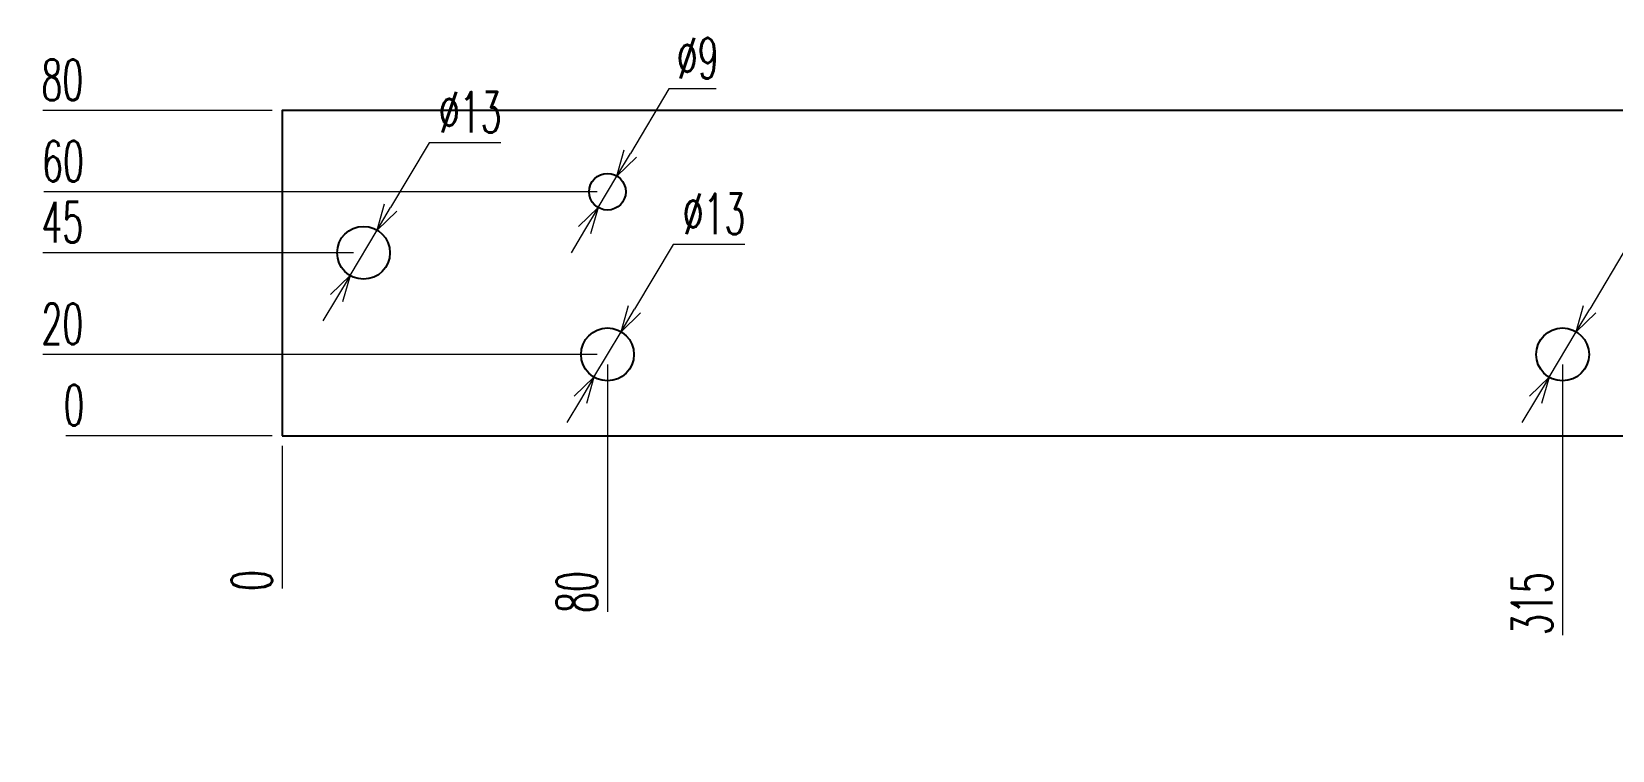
# Model space of a CAD drawing. Header units: millimetres. Extents: x 173893 to 258446, y -176540 to -123824.
# Drawn here: x 196573.3 to 196962.2, y -127369.8 to -127193 of the extents above; entities that cross this region are included whole.
import ezdxf

# ---------------------------------------------------------------- set-up
doc = ezdxf.new("R2010")
doc.units = ezdxf.units.MM
doc.header["$LTSCALE"] = 3
doc.layers.add('@.DM. NÉT CHÍNH', color=7, linetype='Continuous')
doc.styles.add('Ann_w01', font='romans.shx', dxfattribs={"width": 0.6, "bigfont": 'chineset.shx'})
doc.dimstyles.new('Dim 01_SC05', dxfattribs={"dimscale": 5, "dimtxt": 2, "dimasz": 1.3, "dimexe": 0.5, "dimexo": 0.5, "dimgap": 0.5, "dimtad": 1, "dimtoh": 1, "dimdec": 1, "dimzin": 12, "dimdsep": 46, "dimtxsty": 'Ann_w01', "dimblk": 'OPEN30', "dimcen": 1.5, "dimclrd": 6, "dimclre": 6, "dimclrt": 3, "dimadec": 1, "dimazin": 3, "dimtm": 1e-09, "dimtfac": 1, "dimtdec": 1, "dimtmove": 0, "dimatfit": 3, "dimldrblk": 'OPEN30', "dimfxl": 1, "dimtolj": 1, "dimlwd": 20, "dimlwe": 20, "dimarcsym": 0})

# ---------------------------------------------------------------- blocks, each defined once
blk = doc.blocks.new('*D2481')
at = {"layer": '@.DM. NÉT CHÍNH', "color": 6, "linetype": 'Continuous', "lineweight": 20, "transparency": 16777216}
blk.add_line((196634.97, -127294.88), (196634.97, -127329.97), dxfattribs=at)
at = {"layer": 'Defpoints', "color": 0, "linetype": 'Continuous', "transparency": 16777216}
for p in [(196634.97, -127252.38), (196634.97, -127292.38), (196634.97, -127323.47)]:
    blk.add_point(p, dxfattribs=at)
at = {"layer": '@.DM. NÉT CHÍNH', "color": 3, "linetype": 'Continuous', "transparency": 16777216, "insert": (196627.47, -127327.97), "char_height": 10, "attachment_point": 5, "rotation": 90, "style": 'Ann_w01'}
blk.add_mtext('\\A1;0', dxfattribs=at)
blk = doc.blocks.new('_Open30')
at = {"color": 0, "linetype": 'ByBlock', "lineweight": -2}
for p, q in [((-1, 0.268), (0, 0)), ((0, 0), (-1, -0.268)), ((0, 0), (-1, 0))]:
    blk.add_line(p, q, dxfattribs=at)
blk = doc.blocks.new('*D2482')
at = {"layer": '@.DM. NÉT CHÍNH', "color": 6, "linetype": 'Continuous', "lineweight": 20, "transparency": 16777216}
blk.add_line((196714.97, -127274.88), (196714.97, -127335.69), dxfattribs=at)
at = {"layer": 'Defpoints', "color": 0, "linetype": 'Continuous', "transparency": 16777216}
for p in [(196634.97, -127252.38), (196714.97, -127272.38), (196714.97, -127323.47)]:
    blk.add_point(p, dxfattribs=at)
at = {"layer": '@.DM. NÉT CHÍNH', "color": 3, "linetype": 'Continuous', "transparency": 16777216, "insert": (196707.47, -127330.83), "char_height": 10, "attachment_point": 5, "rotation": 90, "style": 'Ann_w01'}
blk.add_mtext('\\A1;80', dxfattribs=at)
blk = doc.blocks.new('*D2483')
at = {"layer": '@.DM. NÉT CHÍNH', "color": 6, "linetype": 'Continuous', "lineweight": 20, "transparency": 16777216}
blk.add_line((196949.93, -127274.88), (196949.93, -127341.4), dxfattribs=at)
at = {"layer": 'Defpoints', "color": 0, "linetype": 'Continuous', "transparency": 16777216}
for p in [(196634.97, -127252.38), (196949.93, -127272.38), (196949.93, -127323.47)]:
    blk.add_point(p, dxfattribs=at)
at = {"layer": '@.DM. NÉT CHÍNH', "color": 3, "linetype": 'Continuous', "transparency": 16777216, "insert": (196942.43, -127333.69), "char_height": 10, "attachment_point": 5, "rotation": 90, "style": 'Ann_w01'}
blk.add_mtext('\\A1;315', dxfattribs=at)
blk = doc.blocks.new('*D2484')
at = {"layer": '@.DM. NÉT CHÍNH', "color": 6, "linetype": 'Continuous', "lineweight": 20, "transparency": 16777216}
blk.add_line((197084.93, -127274.88), (197084.93, -127341.4), dxfattribs=at)
at = {"layer": 'Defpoints', "color": 0, "linetype": 'Continuous', "transparency": 16777216}
for p in [(196634.97, -127252.38), (197084.93, -127272.38), (197084.93, -127323.47)]:
    blk.add_point(p, dxfattribs=at)
at = {"layer": '@.DM. NÉT CHÍNH', "color": 3, "linetype": 'Continuous', "transparency": 16777216, "insert": (197077.43, -127333.69), "char_height": 10, "attachment_point": 5, "rotation": 90, "style": 'Ann_w01'}
blk.add_mtext('\\A1;450', dxfattribs=at)
blk = doc.blocks.new('*D2485')
at = {"layer": '@.DM. NÉT CHÍNH', "color": 6, "linetype": 'Continuous', "lineweight": 20, "transparency": 16777216}
for p, q in [((197152.97, -127234.88), (197152.97, -127297.47)), ((197152.97, -127297.47), (197141.57, -127310.47)), ((197141.57, -127310.47), (197141.57, -127341.4))]:
    blk.add_line(p, q, dxfattribs=at)
at = {"layer": 'Defpoints', "color": 0, "linetype": 'Continuous', "transparency": 16777216}
for p in [(197152.97, -127232.38), (196634.97, -127252.38), (197141.57, -127323.47)]:
    blk.add_point(p, dxfattribs=at)
at = {"layer": '@.DM. NÉT CHÍNH', "color": 3, "linetype": 'Continuous', "transparency": 16777216, "insert": (197134.07, -127333.69), "char_height": 10, "attachment_point": 5, "rotation": 90, "style": 'Ann_w01'}
blk.add_mtext('\\A1;518', dxfattribs=at)
blk = doc.blocks.new('*D2486')
at = {"layer": '@.DM. NÉT CHÍNH', "color": 6, "linetype": 'Continuous', "lineweight": 20, "transparency": 16777216}
for p, q in [((197172.93, -127274.88), (197172.93, -127297.47)), ((197172.93, -127297.47), (197156.94, -127310.47)), ((197156.94, -127310.47), (197156.94, -127341.4))]:
    blk.add_line(p, q, dxfattribs=at)
at = {"layer": 'Defpoints', "color": 0, "linetype": 'Continuous', "transparency": 16777216}
for p in [(196634.97, -127252.38), (197172.93, -127272.38), (197156.94, -127323.47)]:
    blk.add_point(p, dxfattribs=at)
at = {"layer": '@.DM. NÉT CHÍNH', "color": 3, "linetype": 'Continuous', "transparency": 16777216, "insert": (197149.44, -127333.69), "char_height": 10, "attachment_point": 5, "rotation": 90, "style": 'Ann_w01'}
blk.add_mtext('\\A1;538', dxfattribs=at)
blk = doc.blocks.new('*D2487')
at = {"layer": '@.DM. NÉT CHÍNH', "color": 6, "linetype": 'Continuous', "lineweight": 20, "transparency": 16777216}
for p, q in [((197177.97, -127234.88), (197177.97, -127297.47)), ((197177.97, -127297.47), (197181.39, -127310.47)), ((197181.39, -127310.47), (197181.39, -127341.4))]:
    blk.add_line(p, q, dxfattribs=at)
at = {"layer": 'Defpoints', "color": 0, "linetype": 'Continuous', "transparency": 16777216}
for p in [(197177.97, -127232.38), (196634.97, -127252.38), (197181.39, -127323.47)]:
    blk.add_point(p, dxfattribs=at)
at = {"layer": '@.DM. NÉT CHÍNH', "color": 3, "linetype": 'Continuous', "transparency": 16777216, "insert": (197173.89, -127333.69), "char_height": 10, "attachment_point": 5, "rotation": 90, "style": 'Ann_w01'}
blk.add_mtext('\\A1;543', dxfattribs=at)
blk = doc.blocks.new('*D2488')
at = {"layer": '@.DM. NÉT CHÍNH', "color": 6, "linetype": 'Continuous', "lineweight": 20, "transparency": 16777216}
for p, q in [((197202.97, -127234.88), (197202.97, -127297.47)), ((197202.97, -127297.47), (197202.47, -127310.47)), ((197202.47, -127310.47), (197202.47, -127341.4))]:
    blk.add_line(p, q, dxfattribs=at)
at = {"layer": 'Defpoints', "color": 0, "linetype": 'Continuous', "transparency": 16777216}
for p in [(197202.97, -127232.38), (196634.97, -127252.38), (197202.47, -127323.47)]:
    blk.add_point(p, dxfattribs=at)
at = {"layer": '@.DM. NÉT CHÍNH', "color": 3, "linetype": 'Continuous', "transparency": 16777216, "insert": (197194.97, -127333.69), "char_height": 10, "attachment_point": 5, "rotation": 90, "style": 'Ann_w01'}
blk.add_mtext('\\A1;568', dxfattribs=at)
blk = doc.blocks.new('*D2489')
at = {"layer": '@.DM. NÉT CHÍNH', "color": 6, "linetype": 'Continuous', "lineweight": 20, "transparency": 16777216}
blk.add_line((197272.93, -127274.88), (197272.93, -127341.11), dxfattribs=at)
at = {"layer": 'Defpoints', "color": 0, "linetype": 'Continuous', "transparency": 16777216}
for p in [(196634.97, -127252.38), (197272.93, -127272.38), (197272.93, -127323.47)]:
    blk.add_point(p, dxfattribs=at)
at = {"layer": '@.DM. NÉT CHÍNH', "color": 3, "linetype": 'Continuous', "transparency": 16777216, "insert": (197265.43, -127333.54), "char_height": 10, "attachment_point": 5, "rotation": 90, "style": 'Ann_w01'}
blk.add_mtext('\\A1;638', dxfattribs=at)
blk = doc.blocks.new('*D2490')
at = {"layer": '@.DM. NÉT CHÍNH', "color": 6, "linetype": 'Continuous', "lineweight": 20, "transparency": 16777216}
blk.add_line((197474.97, -127294.88), (197474.97, -127341.4), dxfattribs=at)
at = {"layer": 'Defpoints', "color": 0, "linetype": 'Continuous', "transparency": 16777216}
for p in [(196634.97, -127252.38), (197474.97, -127292.38), (197474.97, -127323.47)]:
    blk.add_point(p, dxfattribs=at)
at = {"layer": '@.DM. NÉT CHÍNH', "color": 3, "linetype": 'Continuous', "transparency": 16777216, "insert": (197467.47, -127333.69), "char_height": 10, "attachment_point": 5, "rotation": 90, "style": 'Ann_w01'}
blk.add_mtext('\\A1;840', dxfattribs=at)
blk = doc.blocks.new('*D2514')
at = {"layer": '@.DM. NÉT CHÍNH', "color": 6, "linetype": 'Continuous', "lineweight": 20, "transparency": 16777216}
blk.add_line((196632.47, -127292.38), (196581.74, -127292.38), dxfattribs=at)
at = {"layer": 'Defpoints', "color": 0, "linetype": 'Continuous', "transparency": 16777216}
for p in [(196588.24, -127292.38), (196634.97, -127292.38), (196634.97, -127292.38)]:
    blk.add_point(p, dxfattribs=at)
at = {"layer": '@.DM. NÉT CHÍNH', "color": 3, "linetype": 'Continuous', "transparency": 16777216, "insert": (196583.74, -127284.88), "char_height": 10, "attachment_point": 5, "style": 'Ann_w01'}
blk.add_mtext('\\A1;0', dxfattribs=at)
blk = doc.blocks.new('*D2515')
at = {"layer": '@.DM. NÉT CHÍNH', "color": 6, "linetype": 'Continuous', "lineweight": 20, "transparency": 16777216}
blk.add_line((196712.47, -127272.38), (196576.03, -127272.38), dxfattribs=at)
at = {"layer": 'Defpoints', "color": 0, "linetype": 'Continuous', "transparency": 16777216}
for p in [(196588.24, -127272.38), (196714.97, -127272.38), (196634.97, -127292.38)]:
    blk.add_point(p, dxfattribs=at)
at = {"layer": '@.DM. NÉT CHÍNH', "color": 3, "linetype": 'Continuous', "transparency": 16777216, "insert": (196580.88, -127264.88), "char_height": 10, "attachment_point": 5, "style": 'Ann_w01'}
blk.add_mtext('\\A1;20', dxfattribs=at)
blk = doc.blocks.new('*D2516')
at = {"layer": '@.DM. NÉT CHÍNH', "color": 6, "linetype": 'Continuous', "lineweight": 20, "transparency": 16777216}
blk.add_line((196712.47, -127232.38), (196576.31, -127232.38), dxfattribs=at)
at = {"layer": 'Defpoints', "color": 0, "linetype": 'Continuous', "transparency": 16777216}
for p in [(196588.24, -127232.38), (196714.97, -127232.38), (196634.97, -127292.38)]:
    blk.add_point(p, dxfattribs=at)
at = {"layer": '@.DM. NÉT CHÍNH', "color": 3, "linetype": 'Continuous', "transparency": 16777216, "insert": (196581.03, -127224.88), "char_height": 10, "attachment_point": 5, "style": 'Ann_w01'}
blk.add_mtext('\\A1;60', dxfattribs=at)
blk = doc.blocks.new('*D2517')
at = {"layer": '@.DM. NÉT CHÍNH', "color": 6, "linetype": 'Continuous', "lineweight": 20, "transparency": 16777216}
blk.add_line((196632.47, -127212.38), (196576.03, -127212.38), dxfattribs=at)
at = {"layer": 'Defpoints', "color": 0, "linetype": 'Continuous', "transparency": 16777216}
for p in [(196588.24, -127212.38), (196634.97, -127212.38), (196634.97, -127292.38)]:
    blk.add_point(p, dxfattribs=at)
at = {"layer": '@.DM. NÉT CHÍNH', "color": 3, "linetype": 'Continuous', "transparency": 16777216, "insert": (196580.88, -127204.88), "char_height": 10, "attachment_point": 5, "style": 'Ann_w01'}
blk.add_mtext('\\A1;80', dxfattribs=at)
blk = doc.blocks.new('*D2604')
at = {"layer": '@.DM. NÉT CHÍNH', "color": 6, "linetype": 'Continuous', "lineweight": 20, "transparency": 16777216}
blk.add_line((197359.97, -127274.88), (197359.97, -127366.11), dxfattribs=at)
at = {"layer": 'Defpoints', "color": 0, "linetype": 'Continuous', "transparency": 16777216}
for p in [(196634.97, -127252.38), (197359.97, -127272.38), (197359.97, -127348.19)]:
    blk.add_point(p, dxfattribs=at)
at = {"layer": '@.DM. NÉT CHÍNH', "color": 3, "linetype": 'Continuous', "transparency": 16777216, "insert": (197352.47, -127358.4), "char_height": 10, "attachment_point": 5, "rotation": 90, "style": 'Ann_w01'}
blk.add_mtext('\\A1;725', dxfattribs=at)
blk = doc.blocks.new('*D2605')
at = {"layer": '@.DM. NÉT CHÍNH', "color": 6, "linetype": 'Continuous', "lineweight": 20, "transparency": 16777216}
blk.add_line((197399.97, -127274.88), (197399.97, -127366.11), dxfattribs=at)
at = {"layer": 'Defpoints', "color": 0, "linetype": 'Continuous', "transparency": 16777216}
for p in [(196634.97, -127252.38), (197399.97, -127272.38), (197399.97, -127348.19)]:
    blk.add_point(p, dxfattribs=at)
at = {"layer": '@.DM. NÉT CHÍNH', "color": 3, "linetype": 'Continuous', "transparency": 16777216, "insert": (197392.47, -127358.4), "char_height": 10, "attachment_point": 5, "rotation": 90, "style": 'Ann_w01'}
blk.add_mtext('\\A1;765', dxfattribs=at)
blk = doc.blocks.new('*D3421')
at = {"layer": '@.DM. NÉT CHÍNH', "color": 6, "linetype": 'Continuous', "lineweight": 20, "transparency": 16777216}
blk.add_line((196632.47, -127292.38), (196581.74, -127292.38), dxfattribs=at)
at = {"layer": 'Defpoints', "color": 0, "linetype": 'Continuous', "transparency": 16777216}
for p in [(196588.24, -127292.38), (196634.97, -127292.38), (196634.97, -127292.38)]:
    blk.add_point(p, dxfattribs=at)
at = {"layer": '@.DM. NÉT CHÍNH', "color": 3, "linetype": 'Continuous', "transparency": 16777216, "insert": (196583.74, -127284.88), "char_height": 10, "attachment_point": 5, "style": 'Ann_w01'}
blk.add_mtext('\\A1;0', dxfattribs=at)
blk = doc.blocks.new('*D3422')
at = {"layer": '@.DM. NÉT CHÍNH', "color": 6, "linetype": 'Continuous', "lineweight": 20, "transparency": 16777216}
blk.add_line((196652.47, -127247.38), (196576.03, -127247.38), dxfattribs=at)
at = {"layer": 'Defpoints', "color": 0, "linetype": 'Continuous', "transparency": 16777216}
for p in [(196588.24, -127247.38), (196654.97, -127247.38), (196634.97, -127292.38)]:
    blk.add_point(p, dxfattribs=at)
at = {"layer": '@.DM. NÉT CHÍNH', "color": 3, "linetype": 'Continuous', "transparency": 16777216, "insert": (196580.88, -127239.88), "char_height": 10, "attachment_point": 5, "style": 'Ann_w01'}
blk.add_mtext('\\A1;45', dxfattribs=at)
blk = doc.blocks.new('*D3423')
at = {"layer": '@.DM. NÉT CHÍNH', "color": 6, "linetype": 'Continuous', "lineweight": 20, "transparency": 16777216}
blk.add_line((196632.47, -127212.38), (196576.03, -127212.38), dxfattribs=at)
at = {"layer": 'Defpoints', "color": 0, "linetype": 'Continuous', "transparency": 16777216}
for p in [(196588.24, -127212.38), (196634.97, -127212.38), (196634.97, -127292.38)]:
    blk.add_point(p, dxfattribs=at)
at = {"layer": '@.DM. NÉT CHÍNH', "color": 3, "linetype": 'Continuous', "transparency": 16777216, "insert": (196580.88, -127204.88), "char_height": 10, "attachment_point": 5, "style": 'Ann_w01'}
blk.add_mtext('\\A1;80', dxfattribs=at)
blk = doc.blocks.new('*D4113')
at = {"layer": '@.DM. NÉT CHÍNH', "color": 6, "linetype": 'Continuous', "lineweight": 20, "transparency": 16777216}
for p, q in [((196730.09, -127207.05), (196720.61, -127222.94)), ((196741.73, -127207.05), (196730.09, -127207.05)), ((196712.66, -127236.25), (196717.28, -127228.52)), ((196709.33, -127241.83), (196706, -127247.41))]:
    blk.add_line(p, q, dxfattribs=at)
at = {"layer": 'Defpoints', "color": 0, "linetype": 'Continuous', "transparency": 16777216}
for p in [(196717.28, -127228.52), (196712.66, -127236.25)]:
    blk.add_point(p, dxfattribs=at)
at = {"layer": '@.DM. NÉT CHÍNH', "color": 6, "linetype": 'Continuous', "lineweight": 20, "transparency": 16777216, "xscale": 6.5, "yscale": 6.5, "zscale": 6.5}
for p, rotation in [((196717.28, -127228.52), 239.1595481870605), ((196712.66, -127236.25), 59.15954818706049)]:
    blk.add_blockref('_Open30', p, dxfattribs=dict(at, rotation=rotation))
at = {"layer": '@.DM. NÉT CHÍNH', "color": 3, "linetype": 'Continuous', "transparency": 16777216, "insert": (196737.16, -127199.55), "char_height": 10, "attachment_point": 5, "style": 'Ann_w01'}
blk.add_mtext('\\A1;∅9', dxfattribs=at)
blk = doc.blocks.new('*D4114')
at = {"layer": '@.DM. NÉT CHÍNH', "color": 6, "linetype": 'Continuous', "lineweight": 20, "transparency": 16777216}
for p, q in [((196671.12, -127220.34), (196661.63, -127236.22)), ((196688.76, -127220.34), (196671.12, -127220.34)), ((196651.64, -127252.96), (196658.3, -127241.8)), ((196648.3, -127258.54), (196644.97, -127264.13))]:
    blk.add_line(p, q, dxfattribs=at)
at = {"layer": 'Defpoints', "color": 0, "linetype": 'Continuous', "transparency": 16777216}
for p in [(196658.3, -127241.8), (196651.64, -127252.96)]:
    blk.add_point(p, dxfattribs=at)
at = {"layer": '@.DM. NÉT CHÍNH', "color": 6, "linetype": 'Continuous', "lineweight": 20, "transparency": 16777216, "xscale": 6.5, "yscale": 6.5, "zscale": 6.5}
for p, rotation in [((196658.3, -127241.8), 239.159548187474), ((196651.64, -127252.96), 59.159548187474)]:
    blk.add_blockref('_Open30', p, dxfattribs=dict(at, rotation=rotation))
at = {"layer": '@.DM. NÉT CHÍNH', "color": 3, "linetype": 'Continuous', "transparency": 16777216, "insert": (196681.19, -127212.84), "char_height": 10, "attachment_point": 5, "style": 'Ann_w01'}
blk.add_mtext('\\A1;∅13', dxfattribs=at)
blk = doc.blocks.new('*D4115')
at = {"layer": '@.DM. NÉT CHÍNH', "color": 6, "linetype": 'Continuous', "lineweight": 20, "transparency": 16777216}
for p, q in [((196731.12, -127245.34), (196721.63, -127261.22)), ((196748.76, -127245.34), (196731.12, -127245.34)), ((196711.64, -127277.96), (196718.3, -127266.8)), ((196708.3, -127283.54), (196704.97, -127289.13))]:
    blk.add_line(p, q, dxfattribs=at)
at = {"layer": 'Defpoints', "color": 0, "linetype": 'Continuous', "transparency": 16777216}
for p in [(196718.3, -127266.8), (196711.64, -127277.96)]:
    blk.add_point(p, dxfattribs=at)
at = {"layer": '@.DM. NÉT CHÍNH', "color": 6, "linetype": 'Continuous', "lineweight": 20, "transparency": 16777216, "xscale": 6.5, "yscale": 6.5, "zscale": 6.5}
for p, rotation in [((196718.3, -127266.8), 239.1595481873968), ((196711.64, -127277.96), 59.15954818739678)]:
    blk.add_blockref('_Open30', p, dxfattribs=dict(at, rotation=rotation))
at = {"layer": '@.DM. NÉT CHÍNH', "color": 3, "linetype": 'Continuous', "transparency": 16777216, "insert": (196741.19, -127237.84), "char_height": 10, "attachment_point": 5, "style": 'Ann_w01'}
blk.add_mtext('\\A1;∅13', dxfattribs=at)
blk = doc.blocks.new('*D4119')
at = {"layer": '@.DM. NÉT CHÍNH', "color": 6, "linetype": 'Continuous', "lineweight": 20, "transparency": 16777216}
for p, q in [((196966.08, -127245.34), (196956.59, -127261.22)), ((196983.72, -127245.34), (196966.08, -127245.34)), ((196946.6, -127277.96), (196953.26, -127266.8)), ((196943.26, -127283.54), (196939.93, -127289.13))]:
    blk.add_line(p, q, dxfattribs=at)
at = {"layer": 'Defpoints', "color": 0, "linetype": 'Continuous', "transparency": 16777216}
for p in [(196953.26, -127266.8), (196946.6, -127277.96)]:
    blk.add_point(p, dxfattribs=at)
at = {"layer": '@.DM. NÉT CHÍNH', "color": 6, "linetype": 'Continuous', "lineweight": 20, "transparency": 16777216, "xscale": 6.5, "yscale": 6.5, "zscale": 6.5}
for p, rotation in [((196953.26, -127266.8), 239.1595481876499), ((196946.6, -127277.96), 59.15954818764987)]:
    blk.add_blockref('_Open30', p, dxfattribs=dict(at, rotation=rotation))
at = {"layer": '@.DM. NÉT CHÍNH', "color": 3, "linetype": 'Continuous', "transparency": 16777216, "insert": (196976.15, -127237.84), "char_height": 10, "attachment_point": 5, "style": 'Ann_w01'}
blk.add_mtext('\\A1;∅13', dxfattribs=at)

msp = doc.modelspace()

# ---------------------------------------------------------------- linework, layer by layer
at = {"color": 6}
for centre, radius in [((196714.97, -127232.38), 4.5), ((196654.97, -127247.38), 6.5)]:
    msp.add_circle(centre, radius, dxfattribs=at)
at = {"layer": '@.DM. NÉT CHÍNH', "color": 4, "linetype": 'Continuous'}
msp.add_lwpolyline([(196634.97, -127292.38), (197474.97, -127292.38), (197474.97, -127212.38), (196634.97, -127212.38)], close=True, dxfattribs=at)
for centre in [(196714.97, -127272.38), (196949.93, -127272.38)]:
    msp.add_circle(centre, 6.5, dxfattribs=at)

# ---------------------------------------------------------------- dimensions: what is measured, and where the dimension line sits
at = {"layer": '@.DM. NÉT CHÍNH', "linetype": 'Continuous'}
for p1, p2, picture, middle in [((196712.66, -127236.25), (196717.28, -127228.52), '*D4113', (196737.16, -127207.05)), ((196651.64, -127252.96), (196658.3, -127241.8), '*D4114', (196681.19, -127220.34)), ((196711.64, -127277.96), (196718.3, -127266.8), '*D4115', (196741.19, -127245.34)), ((196946.6, -127277.96), (196953.26, -127266.8), '*D4119', (196976.15, -127245.34))]:
    dim = msp.add_diameter_dim_2p(p1=p1, p2=p2, dimstyle='Dim 01_SC05', dxfattribs=at)
    dim.commit()
    dim.dimension.update_dxf_attribs({"geometry": picture, "text_midpoint": middle, "dimtype": 163})
for feature_location, offset, dtype, origin, picture, middle in [((196634.97, -127212.38), (-46.73, 0), 0, (196634.97, -127292.38), '*D2517', (196580.88, -127204.88)), ((196634.97, -127212.38), (-46.73, 0), 0, (196634.97, -127292.38), '*D3423', (196580.88, -127204.88)), ((196714.97, -127232.38), (-126.73, 0), 0, (196634.97, -127292.38), '*D2516', (196581.03, -127224.88)), ((197152.97, -127232.38), (-11.39, -91.09), 1, (196634.97, -127252.38), '*D2485', (197134.07, -127333.69)), ((197177.97, -127232.38), (3.42, -91.09), 1, (196634.97, -127252.38), '*D2487', (197173.89, -127333.69)), ((197202.97, -127232.38), (-0.5, -91.09), 1, (196634.97, -127252.38), '*D2488', (197194.97, -127333.69)), ((196654.97, -127247.38), (-66.73, 0), 0, (196634.97, -127292.38), '*D3422', (196580.88, -127239.88)), ((196634.96882543, -127292.3827407), (0, -31.08836162), 1, (196634.96882543, -127252.3827407), '*D2481', (196627.46882543, -127327.97110231)), ((196714.97, -127272.38), (0, -51.09), 1, (196634.97, -127252.38), '*D2482', (196707.47, -127330.83)), ((196949.93, -127272.38), (0, -51.09), 1, (196634.97, -127252.38), '*D2483', (196942.43, -127333.69)), ((197084.93, -127272.38), (0, -51.09), 1, (196634.97, -127252.38), '*D2484', (197077.43, -127333.69)), ((197172.93, -127272.38), (-15.99, -51.09), 1, (196634.97, -127252.38), '*D2486', (197149.44, -127333.69)), ((197272.93, -127272.38), (0, -51.09), 1, (196634.97, -127252.38), '*D2489', (197265.43, -127333.54)), ((197474.97, -127292.38), (0, -31.09), 1, (196634.97, -127252.38), '*D2490', (197467.47, -127333.69)), ((197359.97, -127272.38), (0, -75.8), 1, (196634.97, -127252.38), '*D2604', (197352.47, -127358.4)), ((197399.97, -127272.38), (0, -75.8), 1, (196634.97, -127252.38), '*D2605', (197392.47, -127358.4)), ((196714.97, -127272.38), (-126.73, 0), 0, (196634.97, -127292.38), '*D2515', (196580.88, -127264.88)), ((196634.96882543, -127292.3827407), (-46.72947031, 0), 0, (196634.96882543, -127292.3827407), '*D2514', (196583.73935512, -127284.8827407)), ((196634.96882543, -127292.3827407), (-46.72947031, 0), 0, (196634.96882543, -127292.3827407), '*D3421', (196583.73935512, -127284.8827407))]:
    dim = msp.add_ordinate_dim(feature_location=feature_location, offset=offset, dtype=dtype, origin=origin, dimstyle='Dim 01_SC05', dxfattribs=at)
    dim.commit()
    dim.dimension.update_dxf_attribs({"geometry": picture, "text_midpoint": middle})

doc.saveas('drawing.dxf')
